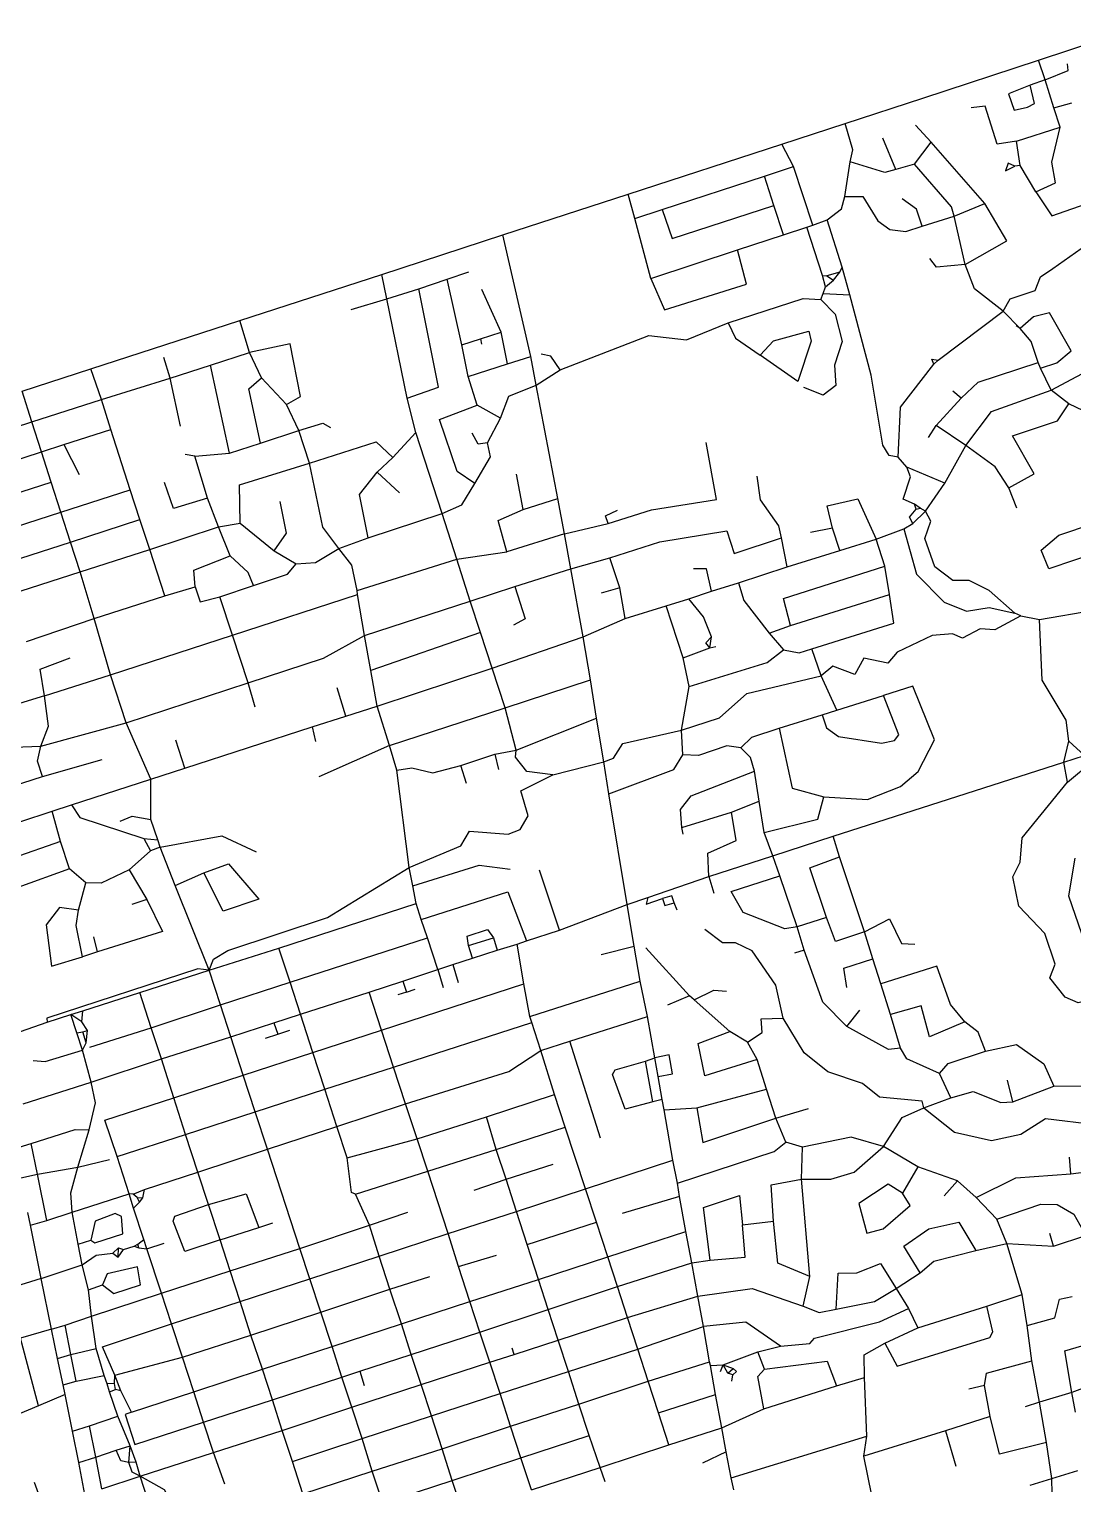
# Model space of a CAD drawing. Header units: metres. Extents: x 609554 to 651406, y 4826501 to 4857446.
# Drawn here: x 627568 to 630719, y 4847503 to 4851892 of the extents above; entities that cross this region are included whole.
import ezdxf

# ---------------------------------------------------------------- set-up
doc = ezdxf.new("R2010")
doc.units = ezdxf.units.M
doc.header["$MEASUREMENT"] = 0

msp = doc.modelspace()

# ---------------------------------------------------------------- linework, layer by layer
for points in [[(630615.1, 4851798.1), (630899.1, 4851892)], [(630265.6, 4851684), (630615.1, 4851798.1)], [(630635.1, 4851739.2), (630615.1, 4851798.1)], [(630635.1, 4851739.2), (630705.1, 4851766.9), (630702.6, 4851786.7)], [(630589.7, 4851722.4), (630524.5, 4851696.2), (630541.5, 4851647), (630581.8, 4851656.1), (630603.4, 4851667.1), (630589.7, 4851722.4)], [(630635.1, 4851739.2), (630589.7, 4851722.4)], [(630661.7, 4851654.4), (630635.1, 4851739.2)], [(630031.4, 4851607.6), (630265.6, 4851684)], [(630658.2, 4851169.8), (630863.4, 4851314.3), (630871.8, 4851341.4), (630812.2, 4851415.3), (630787.8, 4851529.8), (630947, 4851678.5)], [(630548.8, 4851553.6), (630490.8, 4851544.9), (630454.2, 4851659.4), (630411.6, 4851654.6)], [(630661.7, 4851654.4), (630715.7, 4851670)], [(630680.7, 4851596.6), (630661.7, 4851654.4)], [(629840.6, 4851545.3), (630031.4, 4851607.6)], [(630046.5, 4851491.4), (630054.5, 4851528.2), (630031.4, 4851607.6)], [(630291.6, 4851550.9), (630243.7, 4851602.2)], [(630548.8, 4851553.6), (630680.7, 4851596.6)], [(630606.8, 4851400.9), (630666.1, 4851427.9), (630655.2, 4851490.1), (630680.7, 4851596.6)], [(630184.4, 4851467.9), (630145.7, 4851563.4)], [(630240.4, 4851484.4), (630291.6, 4851550.9)], [(630453.1, 4851365.8), (630291.6, 4851550.9)], [(630559.9, 4851480.1), (630548.8, 4851553.6)], [(629376.9, 4851393.8), (629840.6, 4851545.3)], [(629875.2, 4851477.7), (629840.6, 4851545.3)], [(629787.7, 4851448.6), (629875.2, 4851477.7)], [(629933.8, 4851300.7), (629875.2, 4851477.7)], [(630030.8, 4851387.4), (630046.5, 4851491.4)], [(630184.4, 4851467.9), (630151, 4851459.7), (630046.5, 4851491.4)], [(630240.4, 4851484.4), (630184.4, 4851467.9)], [(630360.3, 4851327.8), (630352.6, 4851355.8), (630240.4, 4851484.4)], [(630543.4, 4851478.7), (630523.5, 4851487.9), (630516, 4851464.1), (630543.4, 4851478.7)], [(630559.9, 4851480.1), (630543.4, 4851478.7)], [(630606.8, 4851400.9), (630559.9, 4851480.1)], [(629479.2, 4851347.8), (629787.7, 4851448.6)], [(629816.4, 4851359.9), (629787.7, 4851448.6)], [(628998.5, 4851271.3), (629376.9, 4851393.8)], [(629396.9, 4851321), (629376.9, 4851393.8)], [(629977.6, 4851316.6), (630020.6, 4851349.9), (630030.8, 4851387.4)], [(630030.8, 4851387.4), (630085.2, 4851387.4), (630130.3, 4851313.9), (630166, 4851287.1), (630214.7, 4851281), (630263.6, 4851297.9)], [(630263.6, 4851297.9), (630246.5, 4851348.8), (630203.2, 4851380)], [(630606.8, 4851400.9), (630655, 4851328.7), (630778.9, 4851371.4), (630763.6, 4851408.8)], [(629396.9, 4851321), (629479.2, 4851347.8)], [(629479.2, 4851347.8), (629509.4, 4851260), (629816.4, 4851359.9)], [(629845.1, 4851271.5), (629816.4, 4851359.9)], [(630263.6, 4851297.9), (630360.3, 4851327.8)], [(630360.3, 4851327.8), (630453.1, 4851365.8)], [(630394, 4851181.3), (630360.3, 4851327.8)], [(630394, 4851181.3), (630519.1, 4851252.8), (630453.1, 4851365.8)], [(629445.3, 4851139.5), (629396.9, 4851321)], [(629845.1, 4851271.5), (629916.1, 4851294.4)], [(629916.1, 4851294.4), (629933.8, 4851300.7)], [(629963.3, 4851148.8), (629916.1, 4851294.4)], [(629933.8, 4851300.7), (629977.6, 4851316.6)], [(630022.4, 4851173.6), (629977.6, 4851316.6)], [(628632.8, 4851151.7), (628998.5, 4851271.3)], [(629083.1, 4850904.1), (628998.5, 4851271.3)], [(629707.1, 4851226.2), (629845.1, 4851271.5)], [(629445.3, 4851139.5), (629485.9, 4851045.3), (629734, 4851122.2), (629707.1, 4851226.2)], [(629445.3, 4851139.5), (629707.1, 4851226.2)], [(630394, 4851181.3), (630307.6, 4851174.2), (630287.5, 4851200)], [(628204.3, 4851012.7), (628632.8, 4851151.7)], [(628647.9, 4851078.3), (628632.8, 4851151.7)], [(628830, 4851137.1), (628895.6, 4851159.4)], [(630015.7, 4851159), (629976.7, 4851148)], [(629996.2, 4851134.1), (630015.7, 4851159)], [(630015.7, 4851159), (630022.4, 4851173.6)], [(630045.9, 4851090.3), (630022.4, 4851173.6)], [(630509, 4851041), (630422.2, 4851108.2), (630394, 4851181.3)], [(630509, 4851041), (630529.2, 4851078.6), (630605.5, 4851103), (630621.6, 4851144.5), (630658.2, 4851169.8)], [(628647.9, 4851078.3), (628744.8, 4851108.3)], [(628709.5, 4850778.1), (628803.7, 4850811.2), (628744.8, 4851108.3)], [(628744.8, 4851108.3), (628830, 4851137.1)], [(628875.1, 4850938.9), (628830, 4851137.1)], [(629963.3, 4851148.8), (629976.7, 4851148)], [(629972.7, 4851114.3), (629963.3, 4851148.8)], [(629965.6, 4851093.8), (629972.7, 4851114.3)], [(629972.7, 4851114.3), (629996.2, 4851134.1)], [(629976.7, 4851148), (629996.2, 4851134.1)], [(628540.2, 4851046), (628647.9, 4851078.3)], [(628709.5, 4850778.1), (628647.9, 4851078.3)], [(628993, 4850977.1), (628934.8, 4851106.2)], [(629678.7, 4851005.5), (629904.5, 4851079.6), (629958.4, 4851076.5)], [(629958.4, 4851076.5), (630001.8, 4851032.1), (630022.4, 4850949.3), (629999.8, 4850878.4), (630003, 4850817.1), (629965.5, 4850787.9), (629907.1, 4850810.3)], [(629958.4, 4851076.5), (629965.6, 4851093.8)], [(629965.6, 4851093.8), (630045.9, 4851090.3)], [(630191.6, 4850600.2), (630164.4, 4850605.3), (630145.4, 4850636.5), (630109.8, 4850847.5), (630045.9, 4851090.3)], [(630312.2, 4850892.7), (630509, 4851041)], [(630559.9, 4850989.1), (630509, 4851041)], [(630621.3, 4850868.5), (630670.2, 4850884.9), (630713.3, 4850921.4), (630648.8, 4851036.2), (630600.5, 4851024.3), (630559.9, 4850989.1)], [(627755.2, 4850866.5), (628204.3, 4851012.7)], [(628234, 4850915.9), (628204.3, 4851012.7)], [(628931.3, 4850957), (628993, 4850977.1)], [(629012.1, 4850882), (628993, 4850977.1)], [(629171.5, 4850864.1), (629438.9, 4850967.7), (629552.6, 4850954.1), (629678.7, 4851005.5)], [(629678.7, 4851005.5), (629700.7, 4850959.2), (629774.6, 4850908.4)], [(629774.6, 4850908.4), (629815.1, 4850951.9), (629921.5, 4850980.8), (629928.6, 4850950), (629888.4, 4850828.6), (629774.6, 4850908.4)], [(630559.9, 4850989.1), (630547.7, 4850997.2)], [(630614, 4850886.3), (630593.3, 4850949.3), (630559.9, 4850989.1)], [(628345.3, 4850759.1), (628387.4, 4850783.9), (628356.6, 4850942.9), (628234, 4850915.9)], [(628875.1, 4850938.9), (628931.3, 4850957)], [(628893.3, 4850843.5), (628875.1, 4850938.9)], [(628931.3, 4850957), (628934.4, 4850941)], [(627994.4, 4850838.7), (627974.7, 4850900.9)], [(628116.4, 4850878.4), (628234, 4850915.9)], [(628270.3, 4850839.8), (628234, 4850915.9)], [(629012.1, 4850882), (629083.1, 4850904.1)], [(629099.1, 4850817.2), (629083.1, 4850904.1)], [(629171.5, 4850864.1), (629143.7, 4850905.5), (629114, 4850911.5)], [(630299, 4850880.7), (630293.4, 4850896.6), (630312.2, 4850892.7)], [(630299, 4850880.7), (630312.2, 4850892.7)], [(627547.7, 4850799.4), (627755.2, 4850866.5)], [(627786.6, 4850774.7), (627755.2, 4850866.5)], [(627994.4, 4850838.7), (628116.4, 4850878.4)], [(628173.7, 4850612.2), (628116.4, 4850878.4)], [(628893.3, 4850843.5), (629012.1, 4850882)], [(628921, 4850757.1), (628893.3, 4850843.5)], [(629099.1, 4850817.2), (629171.5, 4850864.1)], [(630191.6, 4850600.2), (630198.7, 4850751.8), (630299, 4850880.7)], [(630382.2, 4850778.3), (630433.3, 4850826.8), (630614, 4850886.3)], [(630621.3, 4850868.5), (630614, 4850886.3)], [(630652.9, 4850803.1), (630621.3, 4850868.5)], [(630652.9, 4850803.1), (630808.7, 4850884.7)], [(627786.6, 4850774.7), (627994.4, 4850838.7)], [(628025.5, 4850694.1), (627994.4, 4850838.7)], [(628267.3, 4850642.3), (628231.3, 4850807), (628270.3, 4850839.8)], [(628345.3, 4850759.1), (628270.3, 4850839.8)], [(628991, 4850718.4), (629016.2, 4850784.8), (629099.1, 4850817.2)], [(629164.5, 4850476.1), (629099.1, 4850817.2)], [(630382.2, 4850778.3), (630356.5, 4850799.6)], [(630396.1, 4850635.5), (630473.3, 4850738.4), (630652.9, 4850803.1)], [(630706.4, 4850761.5), (630652.9, 4850803.1)], [(627576.6, 4850707.2), (627547.7, 4850799.4)], [(627576.6, 4850707.2), (627786.6, 4850774.7)], [(627815.4, 4850683.9), (627786.6, 4850774.7)], [(628382.5, 4850681.1), (628345.3, 4850759.1)], [(628735.4, 4850674.6), (628709.5, 4850778.1)], [(628913.9, 4850521.1), (628860.1, 4850557.2), (628807.4, 4850714.5), (628921, 4850757.1)], [(628991, 4850718.4), (628921, 4850757.1)], [(630306.1, 4850696), (630382.2, 4850778.3)], [(630526.1, 4850508.2), (630601.8, 4850549.9), (630536.3, 4850665.1), (630672.9, 4850710.4), (630706.4, 4850761.5)], [(630751.2, 4850739.9), (630706.4, 4850761.5)], [(628951.7, 4850643.5), (628991, 4850718.4)], [(627366.6, 4850638.9), (627576.6, 4850707.2)], [(627606.4, 4850616.2), (627576.6, 4850707.2)], [(627673.7, 4850638.5), (627815.4, 4850683.9)], [(627873.1, 4850502.1), (627815.4, 4850683.9)], [(628267.3, 4850642.3), (628382.5, 4850681.1)], [(628382.5, 4850681.1), (628454.9, 4850703.3), (628478, 4850689.6)], [(628414.5, 4850581.9), (628382.5, 4850681.1)], [(628666, 4850599.1), (628735.4, 4850674.6)], [(628814.9, 4850430.2), (628735.4, 4850674.6)], [(628951.7, 4850643.5), (628924, 4850640), (628905.7, 4850673)], [(630283.4, 4850660.3), (630306.1, 4850696)], [(630396.1, 4850635.5), (630306.1, 4850696)], [(627606.4, 4850616.2), (627673.7, 4850638.5)], [(627673.7, 4850638.5), (627719.6, 4850548.2)], [(628173.7, 4850612.2), (628267.3, 4850642.3)], [(628414.5, 4850581.9), (628616, 4850646.9), (628666, 4850599.1)], [(628913.9, 4850521.1), (628960.9, 4850601.2), (628951.7, 4850643.5)], [(629316.6, 4850400), (629447.5, 4850441.8), (629643.3, 4850472.3), (629612.4, 4850644.9)], [(630332.5, 4850522.4), (630396.1, 4850635.5)], [(630526.1, 4850508.2), (630484.1, 4850571.2), (630396.1, 4850635.5)], [(627395.6, 4850548.6), (627606.4, 4850616.2)], [(627634.9, 4850525.3), (627606.4, 4850616.2)], [(628068.7, 4850603.1), (628040, 4850608.4)], [(628068.7, 4850603.1), (628173.7, 4850612.2)], [(628107.3, 4850476.9), (628068.7, 4850603.1)], [(628205.6, 4850401.1), (628203.3, 4850516.8), (628414.5, 4850581.9)], [(628503.1, 4850324.6), (628455.3, 4850388.9), (628414.5, 4850581.9)], [(628619.5, 4850555.6), (628666, 4850599.1)], [(630218.1, 4850570.5), (630191.6, 4850600.2)], [(628591.4, 4850356.8), (628565.6, 4850487.4), (628619.5, 4850555.6)], [(628619.5, 4850555.6), (628686.8, 4850493.1)], [(629059.5, 4850442.6), (629039.8, 4850548.9)], [(629839.8, 4850356.6), (629831.7, 4850393.3), (629775.8, 4850471.4), (629765.9, 4850542.7)], [(630241.2, 4850459), (630207.1, 4850473.6), (630228.8, 4850541.5), (630218.1, 4850570.5)], [(630332.5, 4850522.4), (630218.1, 4850570.5)], [(627425.3, 4850457.7), (627634.9, 4850525.3)], [(627664, 4850434.3), (627634.9, 4850525.3)], [(627664, 4850434.3), (627873.1, 4850502.1)], [(627903.1, 4850412.1), (627873.1, 4850502.1)], [(628107.3, 4850476.9), (628004.5, 4850445.2), (627976.8, 4850523.7)], [(628814.9, 4850430.2), (628874.3, 4850457), (628913.9, 4850521.1)], [(630274.5, 4850437.3), (630332.5, 4850522.4)], [(630549.4, 4850446.2), (630526.1, 4850508.2)], [(628139.7, 4850390), (628107.3, 4850476.9)], [(628308.5, 4850317.7), (628345.5, 4850371.3), (628326, 4850466.4)], [(629059.5, 4850442.6), (629164.5, 4850476.1)], [(629184.8, 4850368.8), (629164.5, 4850476.1)], [(629993, 4850385.9), (629977, 4850453.6), (630069.6, 4850474.8), (630125.5, 4850352.9)], [(630258.1, 4850446.8), (630241.2, 4850459)], [(630245.9, 4850443.5), (630241.2, 4850459)], [(627454.8, 4850367.4), (627664, 4850434.3)], [(627693.8, 4850344.2), (627664, 4850434.3)], [(627693.8, 4850344.2), (627903.1, 4850412.1)], [(627932.5, 4850321.7), (627903.1, 4850412.1)], [(628591.4, 4850356.8), (628814.9, 4850430.2)], [(628859.1, 4850292.6), (628814.9, 4850430.2)], [(629010.4, 4850314.5), (628984.7, 4850409.8), (629059.5, 4850442.6)], [(629316.6, 4850400), (629308.7, 4850423.7), (629344.5, 4850440.5)], [(630235.6, 4850400.5), (630225.9, 4850419.5), (630245.9, 4850443.5)], [(630235.6, 4850400.5), (630274.5, 4850437.3)], [(630245.9, 4850443.5), (630258.1, 4850446.8)], [(630274.5, 4850437.3), (630258.1, 4850446.8)], [(630544.1, 4850129.6), (630466.6, 4850198.3), (630406.2, 4850228.1), (630356.7, 4850228.5), (630302.6, 4850270), (630271.7, 4850354.9), (630290.7, 4850407.6), (630274.5, 4850437.3)], [(627932.5, 4850321.7), (628139.7, 4850390)], [(628139.7, 4850390), (628205.6, 4850401.1)], [(628175.2, 4850302.9), (628139.7, 4850390)], [(628205.6, 4850401.1), (628308.5, 4850317.7)], [(629184.8, 4850368.8), (629010.4, 4850314.5)], [(629184.8, 4850368.8), (629316.6, 4850400)], [(629204, 4850263.4), (629184.8, 4850368.8)], [(629321, 4850296.9), (629472.6, 4850345.1), (629674.7, 4850378), (629696.3, 4850309.8), (629839.8, 4850356.6)], [(629993, 4850385.9), (629927.3, 4850373.1)], [(630015.1, 4850318.6), (629993, 4850385.9)], [(630125.5, 4850352.9), (630209.1, 4850384.4)], [(630209.1, 4850384.4), (630235.6, 4850400.5)], [(630209.1, 4850384.4), (630246.6, 4850247.6), (630330.8, 4850163.2), (630398.2, 4850135.6), (630466.4, 4850146.8), (630544.1, 4850129.6)], [(630801.7, 4850315.9), (630646.2, 4850263.4), (630623.3, 4850319.5), (630676.5, 4850365.3), (630781.5, 4850400.7)], [(627484.3, 4850276.5), (627693.8, 4850344.2)], [(627722.9, 4850254.8), (627693.8, 4850344.2)], [(627722.9, 4850254.8), (627932.5, 4850321.7)], [(627978.4, 4850181.8), (627932.5, 4850321.7)], [(628308.5, 4850317.7), (628374.2, 4850278.5)], [(628374.2, 4850278.5), (628432.8, 4850282.6), (628503.1, 4850324.6)], [(628503.1, 4850324.6), (628591.4, 4850356.8)], [(628558.8, 4850197.8), (628542.9, 4850275.1), (628503.1, 4850324.6)], [(629856.4, 4850269.6), (629839.8, 4850356.6)], [(629856.4, 4850269.6), (630015.1, 4850318.6)], [(630015.1, 4850318.6), (630125.5, 4850352.9)], [(630151.4, 4850271.7), (630125.5, 4850352.9)], [(628069.5, 4850209.2), (628065.5, 4850259.8), (628175.2, 4850302.9)], [(628245.6, 4850213), (628230.2, 4850252.5), (628175.2, 4850302.9)], [(628245.6, 4850213), (628348.5, 4850247.6), (628374.2, 4850278.5)], [(628558.8, 4850197.8), (628859.1, 4850292.6)], [(628859.1, 4850292.6), (629010.4, 4850314.5)], [(628899.9, 4850165.9), (628859.1, 4850292.6)], [(629204, 4850263.4), (629321, 4850296.9)], [(629351.5, 4850205.9), (629321, 4850296.9)], [(627513.1, 4850187.3), (627722.9, 4850254.8)], [(627765.1, 4850113.6), (627722.9, 4850254.8)], [(629034.6, 4850209.9), (629204, 4850263.4)], [(629241.2, 4850058.2), (629204, 4850263.4)], [(629628.1, 4850195.9), (629613, 4850263.1), (629573.5, 4850263.8)], [(629709.6, 4850221.6), (629856.4, 4850269.6)], [(629866.8, 4850092.4), (629845.1, 4850173.8), (630151.4, 4850271.7)], [(630165.2, 4850186), (630151.4, 4850271.7)], [(627978.4, 4850181.8), (628069.5, 4850209.2)], [(628069.5, 4850209.2), (628084.5, 4850164.3), (628144.5, 4850178.9)], [(628144.5, 4850178.9), (628245.6, 4850213)], [(628182.6, 4850063.6), (628559.7, 4850186)], [(628559.7, 4850186), (628558.8, 4850197.8)], [(628581.2, 4850062.9), (628559.7, 4850186)], [(628899.9, 4850165.9), (629034.6, 4850209.9)], [(629034.6, 4850209.9), (629065.5, 4850112.3), (629030.9, 4850093.1)], [(629351.5, 4850205.9), (629294.9, 4850189.8)], [(629367.6, 4850114.1), (629351.5, 4850205.9)], [(629559.3, 4850173.3), (629628.1, 4850195.9)], [(629628.1, 4850195.9), (629709.6, 4850221.6)], [(629709.6, 4850221.6), (629726.2, 4850168), (629801.9, 4850069.7)], [(629866.8, 4850092.4), (630165.2, 4850186)], [(629930.8, 4850021.8), (630178.2, 4850100), (630165.2, 4850186)], [(630618.2, 4850110.3), (630782.3, 4850139.3), (630805.2, 4850185.5), (630831.4, 4850197.9)], [(627765.1, 4850113.6), (627978.4, 4850181.8)], [(628182.6, 4850063.6), (628144.5, 4850178.9)], [(628581.2, 4850062.9), (628899.9, 4850165.9)], [(628930.8, 4850071.3), (628899.9, 4850165.9)], [(629367.6, 4850114.1), (629491.6, 4850152)], [(629491.6, 4850152), (629559.3, 4850173.3)], [(629542.7, 4849995.2), (629491.6, 4850152)], [(629628.3, 4850058.6), (629603.7, 4850119.2), (629559.3, 4850173.3)], [(627560.3, 4850043.9), (627765.1, 4850113.6)], [(627814.5, 4849943.7), (627765.1, 4850113.6)], [(629241.2, 4850058.2), (629367.6, 4850114.1)], [(630561.4, 4850121.4), (630483.5, 4850079.4), (630439.4, 4850082.5), (630386, 4850054.6), (630355.7, 4850067.6), (630294.4, 4850062.4), (630188.7, 4850012.5), (630160, 4849978.6), (630088.4, 4849993.6), (630060.5, 4849944.9), (629994, 4849970.2), (629959.5, 4849940.7)], [(630561.4, 4850121.4), (630544.1, 4850129.6)], [(630561.4, 4850121.4), (630618.2, 4850110.3)], [(630706.8, 4849744), (630698.4, 4849807.1), (630626, 4849927.3), (630618.2, 4850110.3)], [(627814.5, 4849943.7), (628182.6, 4850063.6)], [(628229.6, 4849919.2), (628182.6, 4850063.6)], [(628229.6, 4849919.2), (628457.3, 4849994.1), (628581.2, 4850062.9)], [(628600.1, 4849956.5), (628581.2, 4850062.9)], [(628930.8, 4850071.3), (628600.1, 4849956.5)], [(628966.5, 4849963.7), (628930.8, 4850071.3)], [(628966.5, 4849963.7), (629241.2, 4850058.2)], [(629263.2, 4849928.6), (629241.2, 4850058.2)], [(629623.3, 4850024.7), (629611, 4850040), (629628.3, 4850058.6)], [(629623.3, 4850024.7), (629628.3, 4850058.6)], [(629801.9, 4850069.7), (629866.8, 4850092.4)], [(629801.9, 4850069.7), (629845.2, 4850019.4)], [(629542.7, 4849995.2), (629623.3, 4850024.7)], [(629560.9, 4849908.1), (629796.5, 4849981), (629845.2, 4850019.4)], [(629623.3, 4850024.7), (629641.4, 4850029.7)], [(629845.2, 4850019.4), (629892.7, 4850010.3), (629930.8, 4850021.8)], [(629959.5, 4849940.7), (629930.8, 4850021.8)], [(627614.7, 4849879.9), (627602.1, 4849961.1), (627692.7, 4849995.4)], [(629560.9, 4849908.1), (629542.7, 4849995.2)], [(627614.7, 4849879.9), (627814.5, 4849943.7)], [(627861.7, 4849799.1), (627814.5, 4849943.7)], [(628619.1, 4849849.7), (628600.1, 4849956.5)], [(628619.1, 4849849.7), (628966.5, 4849963.7)], [(629005.6, 4849843.8), (628966.5, 4849963.7)], [(629005.6, 4849843.8), (629263.2, 4849928.6)], [(629281.4, 4849812.5), (629263.2, 4849928.6)], [(629537.2, 4849777.2), (629652.5, 4849814.1), (629735, 4849887.6), (629959.5, 4849940.7)], [(630006.5, 4849837.5), (629959.5, 4849940.7)], [(627614.7, 4849879.9), (627401, 4849815.5), (627381.6, 4849868)], [(627604.2, 4849728.3), (627627, 4849789), (627614.7, 4849879.9)], [(627861.7, 4849799.1), (628229.6, 4849919.2)], [(628251.2, 4849846.6), (628229.6, 4849919.2)], [(628524.8, 4849819.3), (628498.3, 4849904.6)], [(629537.2, 4849777.2), (629560.9, 4849908.1)], [(629961.8, 4849822.6), (629974.9, 4849783.6), (630011.9, 4849758), (630141.5, 4849737.6), (630180.3, 4849745.5), (630193.3, 4849762.3), (630147.7, 4849881.3)], [(629967.7, 4849575.4), (630099.5, 4849567.2), (630198.5, 4849606.9), (630252.1, 4849652.4), (630301.5, 4849747.3), (630235.9, 4849909.3), (630147.7, 4849881.3)], [(630006.5, 4849837.5), (630147.7, 4849881.3)], [(628524.8, 4849819.3), (628619.1, 4849849.7)], [(628656.1, 4849730.8), (628619.1, 4849849.7)], [(628656.1, 4849730.8), (629005.6, 4849843.8)], [(629039.1, 4849716.2), (629005.6, 4849843.8)], [(629961.8, 4849822.6), (630006.5, 4849837.5)], [(627604.2, 4849728.3), (627861.7, 4849799.1)], [(627935.8, 4849629.2), (627861.7, 4849799.1)], [(628423.3, 4849786.6), (628524.8, 4849819.3)], [(629039.1, 4849716.2), (629281.4, 4849812.5)], [(629302.8, 4849680.8), (629281.4, 4849812.5)], [(629832.8, 4849782.8), (629961.8, 4849822.6)], [(628038.5, 4849662.5), (628011.4, 4849746.2)], [(628038.5, 4849662.5), (628423.3, 4849786.6)], [(628423.3, 4849786.6), (628433.3, 4849742.2)], [(629302.8, 4849680.8), (629332.6, 4849692.1), (629360.2, 4849736.2), (629537.2, 4849777.2)], [(629542.1, 4849702.3), (629537.2, 4849777.2)], [(629716.9, 4849723.4), (629749.9, 4849755.2), (629832.8, 4849782.8)], [(629832.8, 4849782.8), (629872.1, 4849601.5), (629967.7, 4849575.4)], [(627299, 4849652), (627522.5, 4849725.4), (627604.2, 4849728.3)], [(627609.2, 4849637.1), (627594.3, 4849682.9), (627604.2, 4849728.3)], [(628656.1, 4849730.8), (628443, 4849635.9)], [(628678.6, 4849655.8), (628656.1, 4849730.8)], [(628871.4, 4849670.4), (628974.6, 4849704.5)], [(628974.6, 4849704.5), (629039.1, 4849716.2)], [(628974.6, 4849704.5), (628985.1, 4849658.3)], [(629149.6, 4849641.9), (629070.5, 4849651.8), (629036.2, 4849695.2), (629039.1, 4849716.2)], [(629318.8, 4849584.8), (629514.3, 4849658), (629542.1, 4849702.3)], [(629716.9, 4849723.4), (629674.3, 4849730), (629589.1, 4849700.3), (629542.1, 4849702.3)], [(629758.4, 4849652.7), (629745.8, 4849693.9), (629716.9, 4849723.4)], [(630691.5, 4849680.1), (630706.8, 4849744)], [(630754.4, 4849700.8), (630706.8, 4849744)], [(627609.2, 4849637.1), (627789.1, 4849688.4)], [(627935.8, 4849629.2), (628038.5, 4849662.5)], [(628678.6, 4849655.8), (628724.1, 4849663.1), (628787.3, 4849647.9), (628871.4, 4849670.4)], [(628888.7, 4849615.4), (628871.4, 4849670.4)], [(629149.6, 4849641.9), (629302.8, 4849680.8)], [(629318.8, 4849584.8), (629302.8, 4849680.8)], [(629995.5, 4849457.2), (630691.5, 4849680.1)], [(630691.5, 4849680.1), (630754.4, 4849700.8)], [(630702.5, 4849619.5), (630691.5, 4849680.1)], [(630702.5, 4849619.5), (630780.2, 4849684.6)], [(627487, 4849597.8), (627609.2, 4849637.1)], [(627696.9, 4849551.4), (627935.8, 4849629.2)], [(627936.3, 4849507.7), (627935.8, 4849629.2)], [(628715.9, 4849362.3), (628678.6, 4849655.8)], [(628715.9, 4849362.3), (628871.8, 4849428.1), (628897.5, 4849472.2), (629014.8, 4849463), (629050.4, 4849476.6), (629074.7, 4849518.3), (629052.6, 4849593.4), (629149.6, 4849641.9)], [(629538.5, 4849482.7), (629534.5, 4849537.8), (629566.8, 4849578.5), (629758.4, 4849652.7)], [(629772.4, 4849562.7), (629758.4, 4849652.7)], [(631168.1, 4848880.8), (631023.8, 4849000.4), (630936.2, 4848974.8), (630869, 4849006.9), (630806.7, 4848971.5), (630734.6, 4848954.3), (630696.1, 4848971.7), (630648.9, 4849029.9), (630665.5, 4849070.9), (630634, 4849163.1), (630556.2, 4849245.4), (630537.2, 4849333.8), (630559.8, 4849379), (630566.1, 4849451.5), (630702.5, 4849619.5)], [(629373.5, 4849250.6), (629318.8, 4849584.8)], [(629787.1, 4849467.7), (629948.8, 4849508.7), (629967.7, 4849575.4)], [(627441.8, 4849468.2), (627638.4, 4849532.3)], [(627638.4, 4849532.3), (627696.9, 4849551.4)], [(627663.7, 4849441.3), (627638.4, 4849532.3)], [(627696.9, 4849551.4), (627721.3, 4849513.2), (627914.3, 4849449.7)], [(629538.5, 4849482.7), (629688.2, 4849529.3)], [(629619.9, 4849335.7), (629617, 4849405.5), (629703.1, 4849443.5), (629688.2, 4849529.3)], [(629688.2, 4849529.3), (629772.4, 4849562.7)], [(629787.1, 4849467.7), (629772.4, 4849562.7)], [(627843.3, 4849501.8), (627879.4, 4849517.3), (627936.3, 4849507.7)], [(627956.7, 4849445.8), (627936.3, 4849507.7)], [(629542.4, 4849463.4), (629538.5, 4849482.7)], [(627663.7, 4849441.3), (627519.2, 4849390.3), (627534.3, 4849302.1)], [(627690.4, 4849358.2), (627663.7, 4849441.3)], [(627914.3, 4849449.7), (627956.7, 4849445.8)], [(627914.3, 4849449.7), (627934.5, 4849412.6)], [(627963.9, 4849424), (627956.7, 4849445.8)], [(627963.9, 4849424), (628150, 4849458.1), (628254, 4849409.5)], [(629813.4, 4849398), (629787.1, 4849467.7)], [(629813.4, 4849398), (629995.5, 4849457.2)], [(630014.8, 4849395), (629995.5, 4849457.2)], [(627934.5, 4849412.6), (627870.5, 4849355.4)], [(627963.9, 4849424), (627934.5, 4849412.6)], [(628009.5, 4849308.2), (627963.9, 4849424)], [(629619.9, 4849335.7), (629813.4, 4849398)], [(629834.3, 4849337.6), (629813.4, 4849398)], [(629974.8, 4849211.9), (629924.8, 4849361.7), (630014.8, 4849395)], [(630089.7, 4849168.4), (630014.8, 4849395)], [(627690.4, 4849358.2), (627534.3, 4849302.1)], [(627740.1, 4849315.7), (627690.4, 4849358.2)], [(627870.5, 4849355.4), (627785.7, 4849315.2), (627740.1, 4849315.7)], [(627870.5, 4849355.4), (627924.1, 4849266)], [(628095.8, 4849346.2), (628169.9, 4849373.1), (628261.8, 4849266.5), (628154.3, 4849230.9), (628095.8, 4849346.2)], [(628111.6, 4849052.3), (628124.9, 4849085.8), (628168.2, 4849112.5), (628469.3, 4849211.4), (628715.9, 4849362.3)], [(628726.6, 4849307.5), (628715.9, 4849362.3)], [(628726.6, 4849307.5), (628926.5, 4849369), (629020.1, 4849357.8)], [(629169.5, 4849173.5), (629109.3, 4849354.6)], [(630725, 4849390.3), (630705.3, 4849277.2), (630745.4, 4849163.2), (630792.3, 4849133.3), (630960.6, 4849099.9)], [(627718, 4849233.7), (627740.1, 4849315.7)], [(628009.5, 4849308.2), (628095.8, 4849346.2)], [(628111.6, 4849052.3), (628009.5, 4849308.2)], [(628736.9, 4849253.8), (628726.6, 4849307.5)], [(629435.8, 4849271.6), (629619.9, 4849335.7)], [(629619.9, 4849335.7), (629635, 4849284.8)], [(629886.3, 4849183.2), (629849.9, 4849176.9), (629723.6, 4849227.1), (629687.4, 4849290), (629834.3, 4849337.6)], [(629886.3, 4849183.2), (629834.3, 4849337.6)], [(627924.1, 4849266), (627971, 4849169), (627774.7, 4849107.7)], [(627924.1, 4849266), (627878.1, 4849250.8)], [(628752.1, 4849205.9), (629013.8, 4849288.6), (629069.4, 4849141.4)], [(629373.5, 4849250.6), (629435.8, 4849271.6)], [(629435.8, 4849271.6), (629431, 4849252.3), (629480.6, 4849268.6)], [(629515, 4849255.9), (629508, 4849276.9), (629480.6, 4849268.6)], [(629480.6, 4849268.6), (629487.5, 4849247.6), (629515, 4849255.9)], [(627718, 4849233.7), (627660, 4849242.2), (627619.9, 4849189.1), (627636.4, 4849065.1), (627729.8, 4849093.4)], [(627729.8, 4849093.4), (627710.4, 4849187.4), (627718, 4849233.7)], [(628322.3, 4849119.3), (628736.9, 4849253.8)], [(628752.1, 4849205.9), (628736.9, 4849253.8)], [(629169.5, 4849173.5), (629373.5, 4849250.6)], [(629394.3, 4849124.7), (629373.5, 4849250.6)], [(629524.1, 4849233.7), (629515, 4849255.9)], [(628770.9, 4849149.8), (628752.1, 4849205.9)], [(629844.4, 4848907.7), (629822.2, 4849007.5), (629750.7, 4849111), (629700.6, 4849135.4), (629661.6, 4849134.7), (629608.3, 4849175.8)], [(629974.8, 4849211.9), (629886.3, 4849183.2)], [(629907.9, 4849113.1), (629886.3, 4849183.2)], [(630089.7, 4849168.4), (630002.5, 4849139.5), (629974.8, 4849211.9)], [(630089.7, 4849168.4), (630165.4, 4849207.6), (630202, 4849132.8), (630241.7, 4849131.4)], [(627774.7, 4849107.7), (627763.7, 4849153.7)], [(628356.5, 4849016), (628770.9, 4849149.8)], [(628801.8, 4849054.5), (628770.9, 4849149.8)], [(628894.7, 4849126.8), (628890.7, 4849154.9), (628951.7, 4849175.2), (628969.8, 4849150.3)], [(628894.7, 4849126.8), (628969.8, 4849150.3)], [(628969.8, 4849150.3), (628981.4, 4849112.6)], [(628981.4, 4849112.6), (629041.2, 4849131.5)], [(629041.2, 4849131.5), (629069.4, 4849141.4)], [(629062, 4849011.8), (629041.2, 4849131.5)], [(629069.4, 4849141.4), (629169.5, 4849173.5)], [(630114.9, 4849087), (630089.7, 4849168.4)], [(627774.7, 4849107.7), (627729.8, 4849093.4)], [(628111.6, 4849052.3), (628322.3, 4849119.3)], [(628356.5, 4849016), (628322.3, 4849119.3)], [(628847.4, 4849069.3), (628907.2, 4849088.6)], [(628907.2, 4849088.6), (628894.7, 4849126.8)], [(628907.2, 4849088.6), (628981.4, 4849112.6)], [(629295.1, 4849100.4), (629394.3, 4849124.7)], [(629413.2, 4849019.1), (629394.3, 4849124.7)], [(629561.4, 4848975.4), (629429.7, 4849120)], [(629907.9, 4849113.1), (629878.5, 4849103.7)], [(630036.7, 4848882.5), (629964.7, 4848956.4), (629907.9, 4849113.1)], [(628111.6, 4849052.3), (628077.6, 4849056.6), (627621.6, 4848908.3), (627622.7, 4848895.6)], [(627902.8, 4848985), (628111.6, 4849052.3)], [(628146.2, 4848948.3), (628111.6, 4849052.3)], [(628697, 4849019.8), (628801.8, 4849054.5)], [(628801.8, 4849054.5), (628847.4, 4849069.3)], [(628801.8, 4849054.5), (628818.3, 4849000)], [(628847.4, 4849069.3), (628863.1, 4849015.2)], [(630037, 4849000.8), (630027.3, 4849059.1), (630114.9, 4849087)], [(630139, 4849011.9), (630114.9, 4849087)], [(630392.8, 4848896.6), (630349.1, 4848949.6), (630307.9, 4849065.2), (630139, 4849011.9)], [(628146.2, 4848948.3), (628356.5, 4849016)], [(628387.6, 4848920.2), (628356.5, 4849016)], [(628595, 4848986), (628697, 4849019.8)], [(628631.7, 4848872), (629062, 4849011.8)], [(628697, 4849019.8), (628707.3, 4848986.8)], [(629080.3, 4848913.1), (629062, 4849011.8)], [(629080.3, 4848913.1), (629413.2, 4849019.1)], [(629434.6, 4848913.3), (629413.2, 4849019.1)], [(630168.4, 4848919.2), (630139, 4849011.9)], [(627730.7, 4848930), (627902.8, 4848985)], [(627936.7, 4848879.1), (627902.8, 4848985)], [(628387.6, 4848920.2), (628595, 4848986)], [(628631.7, 4848872), (628595, 4848986)], [(628707.3, 4848986.8), (628681, 4848978)], [(628707.3, 4848986.8), (628733.7, 4848995.2)], [(629561.4, 4848975.4), (629495.1, 4848947)], [(629575.4, 4848963), (629561.4, 4848975.4)], [(629575.4, 4848963), (629635.2, 4848992.6), (629673.5, 4848989.6)], [(629683.2, 4848867.9), (629575.4, 4848963)], [(627622.7, 4848895.6), (627694.7, 4848919.1)], [(627694.7, 4848919.1), (627730.7, 4848930)], [(627727.7, 4848896.8), (627694.7, 4848919.1)], [(627712.6, 4848863.7), (627694.7, 4848919.1)], [(627727.7, 4848896.8), (627730.7, 4848930)], [(627936.7, 4848879.1), (628146.2, 4848948.3)], [(628177.1, 4848851.9), (628146.2, 4848948.3)], [(628307.5, 4848894.2), (628387.6, 4848920.2)], [(628424.9, 4848804.4), (628387.6, 4848920.2)], [(629085.4, 4848894.8), (629080.3, 4848913.1)], [(629200.3, 4848838), (629434.6, 4848913.3)], [(629457.4, 4848787.7), (629434.6, 4848913.3)], [(630036.7, 4848882.5), (630075.5, 4848931.8)], [(630392.8, 4848896.6), (630286.6, 4848851.7), (630261, 4848944.8), (630168.4, 4848919.2)], [(630198.8, 4848817.4), (630168.4, 4848919.2)], [(627461.2, 4848839.5), (627622.7, 4848895.6)], [(627744.4, 4848870.9), (627727.7, 4848896.8)], [(627730.7, 4848866.4), (627744.4, 4848870.9)], [(627741, 4848833.9), (627744.4, 4848870.9)], [(627751.7, 4848820.3), (627936.7, 4848879.1)], [(627968.1, 4848784.7), (627936.7, 4848879.1)], [(628177.1, 4848851.9), (628307.5, 4848894.2)], [(628307.5, 4848894.2), (628319.2, 4848859.5)], [(628319.2, 4848859.5), (628355.8, 4848871.3)], [(628424.9, 4848804.4), (628631.7, 4848872)], [(628668.4, 4848760.2), (628631.7, 4848872)], [(628668.4, 4848760.2), (629085.4, 4848894.8)], [(629113.3, 4848810), (629085.4, 4848894.8)], [(629737.2, 4848835.9), (629781.3, 4848864.5), (629778.2, 4848905.7), (629844.4, 4848907.7)], [(630268.9, 4848637.2), (630263.6, 4848657.4), (630135.6, 4848669.9), (630083.5, 4848710.7), (629979.5, 4848745.7), (629907.4, 4848803.6), (629844.4, 4848907.7)], [(630198.8, 4848817.4), (630162.6, 4848813.1), (630036.7, 4848882.5)], [(630455.4, 4848807.8), (630433.1, 4848865.5), (630392.8, 4848896.6)], [(627712.6, 4848863.7), (627730.7, 4848866.4)], [(627729.6, 4848811.2), (627712.6, 4848863.7)], [(627729.6, 4848811.2), (627741, 4848833.9)], [(627741, 4848833.9), (627730.7, 4848866.4)], [(627968.1, 4848784.7), (628177.1, 4848851.9)], [(628215.1, 4848736.2), (628177.1, 4848851.9)], [(628281.9, 4848847.8), (628319.2, 4848859.5)], [(629113.3, 4848810), (629200.3, 4848838)], [(629293.1, 4848545.7), (629200.3, 4848838)], [(629765.6, 4848782.7), (629607.9, 4848733.7), (629588.1, 4848831.6), (629683.2, 4848867.9)], [(629737.2, 4848835.9), (629683.2, 4848867.9)], [(629765.6, 4848782.7), (629737.2, 4848835.9)], [(630455.4, 4848807.8), (630548.6, 4848828.3), (630631.6, 4848769.8), (630661.2, 4848702.7)], [(627580.8, 4848780.2), (627616.6, 4848777.2), (627729.6, 4848811.2)], [(627756, 4848714.8), (627729.6, 4848811.2)], [(627756, 4848714.8), (627968.1, 4848784.7)], [(628005, 4848667.6), (627968.1, 4848784.7)], [(628215.1, 4848736.2), (628424.9, 4848804.4)], [(628460.6, 4848693.2), (628424.9, 4848804.4)], [(628704.2, 4848648.9), (629016.6, 4848747.3), (629113.3, 4848810)], [(629154.1, 4848677.6), (629113.3, 4848810)], [(629429, 4848778.4), (629457.4, 4848787.7)], [(629467.4, 4848731.9), (629510.5, 4848739.5), (629500.4, 4848797.6), (629457.4, 4848787.7)], [(629467.4, 4848731.9), (629457.4, 4848787.7)], [(629793.9, 4848693.8), (629765.6, 4848782.7)], [(630316.4, 4848740.5), (630217.9, 4848784.7), (630198.8, 4848817.4)], [(630316.4, 4848740.5), (630342.8, 4848771.5), (630455.4, 4848807.8)], [(628460.6, 4848693.2), (628668.4, 4848760.2)], [(628704.2, 4848648.9), (628668.4, 4848760.2)], [(629450.9, 4848655.4), (629367.1, 4848633.8), (629329.7, 4848737.8), (629337.2, 4848751.8), (629429, 4848778.4)], [(629450.9, 4848655.4), (629429, 4848778.4)], [(630350.8, 4848667.6), (630316.4, 4848740.5)], [(627550.9, 4848649.2), (627756, 4848714.8)], [(627749.7, 4848571.4), (627768.6, 4848652.6), (627756, 4848714.8)], [(628005, 4848667.6), (628215.1, 4848736.2)], [(628251.3, 4848625.1), (628215.1, 4848736.2)], [(628251.3, 4848625.1), (628460.6, 4848693.2)], [(628497.3, 4848581.5), (628460.6, 4848693.2)], [(629479.6, 4848662.7), (629467.4, 4848731.9)], [(629583.6, 4848637.6), (629793.9, 4848693.8)], [(629822.4, 4848605.7), (629793.9, 4848693.8)], [(630537.3, 4848655.6), (630522.1, 4848720.7)], [(630537.3, 4848655.6), (630661.2, 4848702.7)], [(630661.2, 4848702.7), (630754.3, 4848704)], [(627834.1, 4848490), (627797.1, 4848600), (628005, 4848667.6)], [(628040.7, 4848557.2), (628005, 4848667.6)], [(628497.3, 4848581.5), (628704.2, 4848648.9)], [(628739.3, 4848544.2), (628704.2, 4848648.9)], [(628948.7, 4848610.2), (629154.1, 4848677.6)], [(629186.1, 4848579.4), (629154.1, 4848677.6)], [(629479.6, 4848662.7), (629450.9, 4848655.4)], [(629485.6, 4848631.2), (629479.6, 4848662.7)], [(630268.9, 4848637.2), (630350.8, 4848667.6)], [(630350.8, 4848667.6), (630418.2, 4848687), (630501.4, 4848653.8), (630537.3, 4848655.6)], [(628040.7, 4848557.2), (628251.3, 4848625.1)], [(628287.7, 4848513), (628251.3, 4848625.1)], [(628739.3, 4848544.2), (628948.7, 4848610.2)], [(628978.4, 4848511.9), (628948.7, 4848610.2)], [(629485.6, 4848631.2), (629583.6, 4848637.6)], [(629511.8, 4848479.7), (629485.6, 4848631.2)], [(629583.6, 4848637.6), (629601.8, 4848532.4), (629822.4, 4848605.7)], [(629822.4, 4848605.7), (629920.5, 4848635.3)], [(629852.3, 4848534), (629822.4, 4848605.7)], [(630147.6, 4848520.5), (630203.8, 4848608.6), (630268.9, 4848637.2)], [(630268.9, 4848637.2), (630361.8, 4848564.3), (630472.9, 4848539.1), (630561.7, 4848557.8), (630635.8, 4848605), (630786.5, 4848586.7), (630885.7, 4848629.4), (631052.9, 4848527.4), (631171.4, 4848521.9)], [(627575, 4848529.8), (627707.2, 4848572.3), (627749.7, 4848571.4)], [(627715.7, 4848458.8), (627749.7, 4848571.4)], [(628287.7, 4848513), (628497.3, 4848581.5)], [(628528.6, 4848486.5), (628497.3, 4848581.5)], [(628978.4, 4848511.9), (629186.1, 4848579.4)], [(629248, 4848393.2), (629186.1, 4848579.4)], [(627525.4, 4848514.8), (627575, 4848529.8)], [(627594, 4848437.6), (627575, 4848529.8)], [(627834.1, 4848490), (628040.7, 4848557.2)], [(628077.5, 4848443.3), (628040.7, 4848557.2)], [(628528.6, 4848486.5), (628739.3, 4848544.2)], [(628771.5, 4848446.5), (628739.3, 4848544.2)], [(629525.2, 4848409.7), (629817.6, 4848505.2), (629852.3, 4848534)], [(629902.8, 4848518.9), (629852.3, 4848534)], [(629900.3, 4848422.2), (629988, 4848421.9), (630059, 4848443.5), (630147.6, 4848520.5)], [(629900.3, 4848422.2), (629902.8, 4848518.9)], [(630147.6, 4848520.5), (630049.9, 4848549.2), (629902.8, 4848518.9)], [(630250.5, 4848459.2), (630147.6, 4848520.5)], [(627715.7, 4848458.8), (627811.2, 4848481.4)], [(627870.3, 4848378), (627834.1, 4848490)], [(628077.5, 4848443.3), (628287.7, 4848513)], [(628386.1, 4848213.3), (628287.7, 4848513)], [(628554, 4848377.1), (628541.8, 4848381.7), (628528.6, 4848486.5)], [(628771.5, 4848446.5), (628978.4, 4848511.9)], [(629008.1, 4848422.2), (628978.4, 4848511.9)], [(629248, 4848393.2), (629511.8, 4848479.7)], [(629525.2, 4848409.7), (629511.8, 4848479.7)], [(630713.2, 4848438.6), (630709.2, 4848488.3)], [(627543.4, 4848426), (627594, 4848437.6)], [(627594, 4848437.6), (627715.7, 4848458.8)], [(627622.1, 4848297.3), (627594, 4848437.6)], [(627698.7, 4848322.3), (627694.5, 4848381.3), (627715.7, 4848458.8)], [(627916.3, 4848391.2), (628077.5, 4848443.3)], [(628110.2, 4848345.2), (628077.5, 4848443.3)], [(628554, 4848377.1), (628771.5, 4848446.5)], [(628833.2, 4848258.1), (628771.5, 4848446.5)], [(629008.1, 4848422.2), (629150, 4848467.2)], [(630250.5, 4848459.2), (630204.4, 4848379.4)], [(630370.5, 4848417.4), (630250.5, 4848459.2)], [(630427.4, 4848366.9), (630546.3, 4848426.6), (630713.2, 4848438.6)], [(630713.2, 4848438.6), (630859.9, 4848457.6), (631041.6, 4848406.5)], [(627882.8, 4848376.8), (627916.3, 4848391.2)], [(627912.1, 4848365.4), (627916.3, 4848391.2)], [(628911.7, 4848388.6), (629008.1, 4848422.2)], [(629039.2, 4848324.3), (629008.1, 4848422.2)], [(629039.2, 4848324.3), (629248, 4848393.2)], [(629280.6, 4848292.1), (629248, 4848393.2)], [(629531.7, 4848370.2), (629525.2, 4848409.7)], [(629815.1, 4848294.9), (629808.5, 4848404.6), (629900.3, 4848422.2)], [(629924.9, 4848128.8), (629900.3, 4848422.2)], [(630204.4, 4848379.4), (630161.8, 4848407.2), (630072.5, 4848348.5), (630096.6, 4848258.8), (630146.4, 4848272), (630228.3, 4848343), (630204.4, 4848379.4)], [(630330.5, 4848372.3), (630370.5, 4848417.4)], [(630427.4, 4848366.9), (630370.5, 4848417.4)], [(627698.7, 4848322.3), (627870.3, 4848378)], [(627882.8, 4848376.8), (627870.3, 4848378)], [(627884.1, 4848335), (627870.3, 4848378)], [(627894.4, 4848366.4), (627882.8, 4848376.8)], [(627884.1, 4848335), (627901.3, 4848352.8)], [(627901.3, 4848352.8), (627894.4, 4848366.4)], [(627894.4, 4848366.4), (627912.1, 4848365.4)], [(627901.3, 4848352.8), (627912.1, 4848365.4)], [(628144.8, 4848238.7), (628038.5, 4848204.1), (628003.7, 4848295), (628008, 4848310.3), (628110.2, 4848345.2)], [(628110.2, 4848345.2), (628223.2, 4848377.9), (628262.1, 4848276.2)], [(628144.8, 4848238.7), (628110.2, 4848345.2)], [(628595.5, 4848283.7), (628554, 4848377.1)], [(629531.7, 4848370.2), (629358.1, 4848318.3)], [(629550.6, 4848264), (629531.7, 4848370.2)], [(629624.4, 4848177.4), (629603.9, 4848336.5), (629712.9, 4848372.4), (629722.1, 4848284.8)], [(630489.9, 4848301.7), (630427.4, 4848366.9)], [(630489.9, 4848301.7), (630622, 4848346.7), (630671.4, 4848346), (630721.7, 4848316.3), (630758.1, 4848251.8)], [(627572.5, 4848282.9), (627564.4, 4848321.7)], [(627622.1, 4848297.3), (627698.7, 4848322.3)], [(627716.8, 4848226.5), (627698.7, 4848322.3)], [(627754.8, 4848238.2), (627767, 4848229.9), (627851.5, 4848257.5), (627847.4, 4848309.5), (627828.3, 4848318.2), (627768.3, 4848295.7), (627754.8, 4848238.2)], [(627915, 4848239.6), (627884.1, 4848335)], [(628595.5, 4848283.7), (628711.5, 4848322.3)], [(628833.2, 4848258.1), (629039.2, 4848324.3)], [(629071.7, 4848224.9), (629039.2, 4848324.3)], [(630519.2, 4848227.8), (630489.9, 4848301.7)], [(627572.5, 4848282.9), (627622.1, 4848297.3)], [(627605.1, 4848122.2), (627572.5, 4848282.9)], [(628144.8, 4848238.7), (628262.1, 4848276.2)], [(628262.1, 4848276.2), (628304.1, 4848289.9)], [(628386.1, 4848213.3), (628595.5, 4848283.7)], [(628625.5, 4848190.2), (628595.5, 4848283.7)], [(628625.5, 4848190.2), (628833.2, 4848258.1)], [(628864.6, 4848159.1), (628833.2, 4848258.1)], [(629071.7, 4848224.9), (629280.6, 4848292.1)], [(629314.9, 4848188.1), (629280.6, 4848292.1)], [(629314.9, 4848188.1), (629550.6, 4848264)], [(629568.8, 4848169.6), (629550.6, 4848264)], [(629624.4, 4848177.4), (629729.6, 4848186.3), (629722.1, 4848284.8)], [(629722.1, 4848284.8), (629815.1, 4848294.9)], [(629924.9, 4848128.8), (629828.6, 4848168.2), (629815.1, 4848294.9)], [(630258.1, 4848139.5), (630208.8, 4848220.1), (630284.1, 4848271.8), (630375, 4848292.4), (630426.1, 4848207.3)], [(630660.5, 4848220), (630648.9, 4848258)], [(627716.8, 4848226.5), (627754.8, 4848238.2)], [(627729.1, 4848163.2), (627716.8, 4848226.5)], [(627820.8, 4848198.7), (627838.1, 4848215.3)], [(627837.5, 4848186.3), (627838.1, 4848215.3)], [(627838.1, 4848215.3), (627853.7, 4848209.5)], [(627853.7, 4848209.5), (627885.2, 4848219.6)], [(627885.2, 4848219.6), (627896.6, 4848225.5)], [(627885.2, 4848219.6), (627899.5, 4848215.2)], [(627896.6, 4848225.5), (627915, 4848239.6)], [(627899.5, 4848215.2), (627896.6, 4848225.5)], [(627899.5, 4848215.2), (627924, 4848212.1)], [(627924, 4848212.1), (627915, 4848239.6)], [(627924, 4848212.1), (627976.4, 4848228.9)], [(627968.3, 4848078), (627924, 4848212.1)], [(628175.7, 4848145.5), (628144.8, 4848238.7)], [(628175.7, 4848145.5), (628386.1, 4848213.3)], [(628415.8, 4848121.7), (628386.1, 4848213.3)], [(629106.2, 4848119.5), (629071.7, 4848224.9)], [(630426.1, 4848207.3), (630519.2, 4848227.8)], [(630566.1, 4848074.6), (630519.2, 4848227.8)], [(630519.2, 4848227.8), (630660.5, 4848220)], [(630660.5, 4848220), (630758.1, 4848251.8)], [(627729.1, 4848163.2), (627770.9, 4848193), (627820.8, 4848198.7)], [(627820.8, 4848198.7), (627837.5, 4848186.3)], [(627837.5, 4848186.3), (627853.7, 4848209.5)], [(628415.8, 4848121.7), (628625.5, 4848190.2)], [(628657.7, 4848090), (628625.5, 4848190.2)], [(628864.6, 4848159.1), (628979.2, 4848193)], [(629106.2, 4848119.5), (629314.9, 4848188.1)], [(629344.3, 4848097.8), (629314.9, 4848188.1)], [(629344.3, 4848097.8), (629568.8, 4848169.6)], [(629568.8, 4848169.6), (629624.4, 4848177.4)], [(629586.7, 4848069), (629568.8, 4848169.6)], [(630004.5, 4848029.7), (630010.4, 4848138.4), (630066.9, 4848139.7), (630138.1, 4848167.7), (630185.3, 4848092.4)], [(630258.1, 4848139.5), (630299, 4848175), (630426.1, 4848207.3)], [(627605.1, 4848122.2), (627511.4, 4848093.6)], [(627605.1, 4848122.2), (627729.1, 4848163.2)], [(627636.5, 4847969.6), (627605.1, 4848122.2)], [(627747.7, 4848088.5), (627729.1, 4848163.2)], [(627790.1, 4848103.1), (627824.1, 4848077.3), (627904.6, 4848103.4), (627895.7, 4848157.7), (627803.9, 4848136.3), (627790.1, 4848103.1)], [(627968.3, 4848078), (628175.7, 4848145.5)], [(628205.8, 4848053.2), (628175.7, 4848145.5)], [(628657.7, 4848090), (628777.7, 4848128.2)], [(628899.1, 4848053), (628864.6, 4848159.1)], [(629904.4, 4848038.5), (629924.9, 4848128.8)], [(630185.3, 4848092.4), (630258.1, 4848139.5)], [(627747.7, 4848088.5), (627790.1, 4848103.1)], [(627757, 4848008.9), (627747.7, 4848088.5)], [(628205.8, 4848053.2), (628415.8, 4848121.7)], [(628448.7, 4848021.2), (628415.8, 4848121.7)], [(628448.7, 4848021.2), (628657.7, 4848090)], [(628692.1, 4847985.5), (628657.7, 4848090)], [(628899.1, 4848053), (629106.2, 4848119.5)], [(629135.4, 4848028.4), (629106.2, 4848119.5)], [(629135.4, 4848028.4), (629344.3, 4848097.8)], [(629374.9, 4848005), (629344.3, 4848097.8)], [(629586.7, 4848069), (629750.6, 4848092.6), (629904.4, 4848038.5)], [(630004.5, 4848029.7), (630120.1, 4848053.3), (630185.3, 4848092.4)], [(630185.3, 4848092.4), (630223, 4848031.8)], [(627757, 4848008.9), (627968.3, 4848078)], [(627998.6, 4847985.4), (627968.3, 4848078)], [(627998.6, 4847985.4), (628205.8, 4848053.2)], [(628237.3, 4847951.5), (628205.8, 4848053.2)], [(628692.1, 4847985.5), (628899.1, 4848053)], [(628928.7, 4847960.9), (628899.1, 4848053)], [(629374.9, 4848005), (629586.7, 4848069)], [(629604.1, 4847977.5), (629586.7, 4848069)], [(629904.4, 4848038.5), (629953.1, 4848020.1), (630004.5, 4848029.7)], [(630151, 4847927.4), (630188.4, 4847857.5), (630467.8, 4847944.6), (630477.8, 4847961.6), (630458.8, 4848039.2)], [(630251.4, 4847973.1), (630458.8, 4848039.2)], [(630458.8, 4848039.2), (630566.1, 4848074.6)], [(630580.6, 4847981.1), (630566.1, 4848074.6)], [(630580.6, 4847981.1), (630664.6, 4848003.9), (630678.3, 4848059.9), (630716.6, 4848068.2)], [(627677.1, 4847982), (627757, 4848008.9)], [(627770.7, 4847911.5), (627757, 4848008.9)], [(628237.3, 4847951.5), (628448.7, 4848021.2)], [(628482.9, 4847916.9), (628448.7, 4848021.2)], [(628928.7, 4847960.9), (629135.4, 4848028.4)], [(629165.4, 4847936.8), (629135.4, 4848028.4)], [(629165.4, 4847936.8), (629374.9, 4848005)], [(629405.5, 4847909.6), (629374.9, 4848005)], [(629836.8, 4847918.2), (629731.8, 4847990.9), (629604.1, 4847977.5)], [(629836.8, 4847918.2), (629925.3, 4847926.8), (629938.6, 4847942.2), (630135.1, 4847991.7), (630223, 4848031.8)], [(630223, 4848031.8), (630251.4, 4847973.1)], [(627636.5, 4847969.6), (627542.4, 4847941.9)], [(627636.5, 4847969.6), (627677.1, 4847982)], [(627654.2, 4847881), (627636.5, 4847969.6)], [(627694.5, 4847892.7), (627677.1, 4847982)], [(627827.2, 4847831.1), (627789.6, 4847915.8), (627998.6, 4847985.4)], [(628031.5, 4847884.9), (627998.6, 4847985.4)], [(628031.5, 4847884.9), (628237.3, 4847951.5)], [(628272.7, 4847848.5), (628237.3, 4847951.5)], [(628482.9, 4847916.9), (628692.1, 4847985.5)], [(628722.1, 4847893.6), (628692.1, 4847985.5)], [(628722.1, 4847893.6), (628928.7, 4847960.9)], [(628959.6, 4847870.1), (628928.7, 4847960.9)], [(629405.5, 4847909.6), (629604.1, 4847977.5)], [(629622.6, 4847871), (629604.1, 4847977.5)], [(630151, 4847927.4), (630251.4, 4847973.1)], [(630595.1, 4847874.4), (630580.6, 4847981.1)], [(627596.8, 4847738.4), (627542.4, 4847941.9)], [(627694.5, 4847892.7), (627770.7, 4847911.5)], [(627795.4, 4847829.6), (627770.7, 4847911.5)], [(628272.7, 4847848.5), (628482.9, 4847916.9)], [(628512.8, 4847825.2), (628482.9, 4847916.9)], [(629032.4, 4847893.6), (629026.2, 4847912.6)], [(629032.4, 4847893.6), (629165.4, 4847936.8)], [(629196.1, 4847841.9), (629165.4, 4847936.8)], [(629196.1, 4847841.9), (629405.5, 4847909.6)], [(629437, 4847812.7), (629405.5, 4847909.6)], [(629768.1, 4847901.5), (629836.8, 4847918.2)], [(630089.5, 4847824.1), (630089.4, 4847891.8), (630151, 4847927.4)], [(630715.8, 4847778.8), (630694.2, 4847904), (630787.3, 4847931.1)], [(627654.2, 4847881), (627694.5, 4847892.7)], [(627671.4, 4847801.4), (627654.2, 4847881)], [(627710.9, 4847813.1), (627694.5, 4847892.7)], [(627827.2, 4847831.1), (628031.5, 4847884.9)], [(628065.5, 4847780.8), (628031.5, 4847884.9)], [(628566.5, 4847842.9), (628722.1, 4847893.6)], [(628751.5, 4847802.1), (628722.1, 4847893.6)], [(628751.5, 4847802.1), (628959.6, 4847870.1)], [(628959.6, 4847870.1), (629032.4, 4847893.6)], [(628990.1, 4847775.6), (628959.6, 4847870.1)], [(629437, 4847812.7), (629622.6, 4847871)], [(629624.7, 4847859.5), (629622.6, 4847871)], [(629624.7, 4847859.5), (629663.8, 4847862.4)], [(629640.5, 4847772.2), (629624.7, 4847859.5)], [(629655.2, 4847841.4), (629663.8, 4847862.4)], [(629663.8, 4847862.4), (629768.1, 4847901.5)], [(629663.8, 4847862.4), (629693.3, 4847851.3)], [(629677.7, 4847837.1), (629663.8, 4847862.4)], [(629788.3, 4847849.1), (629768.1, 4847901.5)], [(629788.3, 4847849.1), (629977.2, 4847873), (630005.8, 4847798.3)], [(630452.5, 4847799.6), (630458.6, 4847836.5), (630595.1, 4847874.4)], [(630617.9, 4847748.8), (630595.1, 4847874.4)], [(627710.9, 4847813.1), (627795.4, 4847829.6)], [(627803.8, 4847804.2), (627795.4, 4847829.6)], [(627826.2, 4847805.3), (627827.2, 4847831.1)], [(627845.8, 4847783.7), (627827.2, 4847831.1)], [(628065.5, 4847780.8), (628272.7, 4847848.5)], [(628302.7, 4847756.3), (628272.7, 4847848.5)], [(628302.7, 4847756.3), (628512.8, 4847825.2)], [(628512.8, 4847825.2), (628566.5, 4847842.9)], [(628542.7, 4847733.8), (628512.8, 4847825.2)], [(628566.5, 4847842.9), (628580.3, 4847799.9)], [(628990.1, 4847775.6), (629196.1, 4847841.9)], [(629228, 4847743.7), (629196.1, 4847841.9)], [(629677.7, 4847837.1), (629693.3, 4847851.3)], [(629692.4, 4847832.1), (629677.7, 4847837.1)], [(629689.6, 4847812.6), (629692.4, 4847832.1)], [(629693.3, 4847851.3), (629703.9, 4847842.2), (629692.4, 4847832.1)], [(629786.3, 4847729), (629768.1, 4847826.9), (629788.3, 4847849.1)], [(630005.8, 4847798.3), (630089.5, 4847824.1)], [(630097.4, 4847647.1), (630089.5, 4847824.1)], [(627677, 4847772), (627596.8, 4847738.4)], [(627671.4, 4847801.4), (627710.9, 4847813.1)], [(627677, 4847772), (627671.4, 4847801.4)], [(627699.9, 4847661.4), (627677, 4847772)], [(627826.2, 4847805.3), (627803.8, 4847804.2)], [(627811.6, 4847780.9), (627803.8, 4847804.2)], [(627811.6, 4847780.9), (627829.3, 4847787.6)], [(627836.7, 4847706.8), (627811.6, 4847780.9)], [(627829.3, 4847787.6), (627826.2, 4847805.3)], [(627845.8, 4847783.7), (627829.3, 4847787.6)], [(627877.6, 4847719.5), (627845.8, 4847783.7)], [(627877.6, 4847719.5), (628065.5, 4847780.8)], [(628095.2, 4847689.3), (628065.5, 4847780.8)], [(628542.7, 4847733.8), (628751.5, 4847802.1)], [(628782.6, 4847707.7), (628751.5, 4847802.1)], [(628782.6, 4847707.7), (628990.1, 4847775.6)], [(629021.3, 4847676.6), (628990.1, 4847775.6)], [(629228, 4847743.7), (629437, 4847812.7)], [(629467.9, 4847716.8), (629437, 4847812.7)], [(629467.9, 4847716.8), (629640.5, 4847772.2)], [(629659.5, 4847671.5), (629640.5, 4847772.2)], [(629786.3, 4847729), (630005.8, 4847798.3)], [(630452.5, 4847799.6), (630404.6, 4847788.6)], [(630469.4, 4847705.7), (630452.5, 4847799.6)], [(630715.8, 4847778.8), (630617.9, 4847748.8)], [(630809.4, 4847813.8), (630715.8, 4847778.8)], [(630727.1, 4847719.1), (630715.8, 4847778.8)], [(627596.8, 4847738.4), (627435.1, 4847671.3)], [(628095.2, 4847689.3), (628302.7, 4847756.3)], [(628332.6, 4847663.4), (628302.7, 4847756.3)], [(628332.6, 4847663.4), (628542.7, 4847733.8)], [(628573.3, 4847639.6), (628542.7, 4847733.8)], [(629021.3, 4847676.6), (629228, 4847743.7)], [(629258.9, 4847648.6), (629228, 4847743.7)], [(629659.5, 4847671.5), (629786.3, 4847729)], [(630617.9, 4847748.8), (630574.6, 4847735.3)], [(630639.1, 4847627.3), (630617.9, 4847748.8)], [(627750.4, 4847677.5), (627836.7, 4847706.8)], [(627873.2, 4847618), (627836.7, 4847706.8)], [(627877.6, 4847719.5), (627858.7, 4847712.1), (627887.9, 4847621.8), (628095.2, 4847689.3)], [(628125.1, 4847597.4), (628095.2, 4847689.3)], [(628573.3, 4847639.6), (628782.6, 4847707.7)], [(628815, 4847608.7), (628782.6, 4847707.7)], [(629499.1, 4847620.6), (629467.9, 4847716.8)], [(630469.4, 4847705.7), (630334.9, 4847662.9)], [(630639.1, 4847627.3), (630497.4, 4847592.5), (630469.4, 4847705.7)], [(627699.9, 4847661.4), (627750.4, 4847677.5)], [(627718.3, 4847566.9), (627699.9, 4847661.4)], [(627769.5, 4847583.1), (627750.4, 4847677.5)], [(628125.1, 4847597.4), (628332.6, 4847663.4)], [(628363.6, 4847569.8), (628332.6, 4847663.4)], [(628363.6, 4847569.8), (628573.3, 4847639.6)], [(628604.1, 4847541.2), (628573.3, 4847639.6)], [(628815, 4847608.7), (629021.3, 4847676.6)], [(629053, 4847581.1), (629021.3, 4847676.6)], [(629053, 4847581.1), (629258.9, 4847648.6)], [(629292.4, 4847552.6), (629258.9, 4847648.6)], [(629499.1, 4847620.6), (629659.5, 4847671.5)], [(629672.6, 4847599.8), (629659.5, 4847671.5)], [(629687.7, 4847520.7), (630097.4, 4847647.1)], [(630334.9, 4847662.9), (630087.8, 4847586.5)], [(630087.8, 4847586.5), (630097.4, 4847647.1)], [(630334.9, 4847662.9), (630365.9, 4847556.2)], [(627769.5, 4847583.1), (627831, 4847604)], [(627831, 4847604), (627873.2, 4847618)], [(627869.4, 4847566.9), (627845.8, 4847572.7), (627831, 4847604)], [(627869.4, 4847566.9), (627873.2, 4847618)], [(627891.7, 4847568.3), (627873.2, 4847618)], [(627904, 4847525.7), (628125.1, 4847597.4)], [(628159, 4847501.9), (628125.1, 4847597.4)], [(628604.1, 4847541.2), (628815, 4847608.7)], [(628845.7, 4847513.2), (628815, 4847608.7)], [(629292.4, 4847552.6), (629499.1, 4847620.6)], [(629672.6, 4847599.8), (629601.4, 4847565.1)], [(629687.7, 4847520.7), (629672.6, 4847599.8)], [(630655, 4847519.4), (630639.1, 4847627.3)], [(627718.3, 4847566.9), (627769.5, 4847583.1)], [(627736.8, 4847471.1), (627718.3, 4847566.9)], [(627788.3, 4847487.7), (627769.5, 4847583.1)], [(627891.7, 4847568.3), (627869.4, 4847566.9)], [(627904, 4847525.7), (627879.8, 4847538.5), (627869.4, 4847566.9)], [(627904, 4847525.7), (627891.7, 4847568.3)], [(628394.8, 4847473.1), (628363.6, 4847569.8)], [(628845.7, 4847513.2), (629053, 4847581.1)], [(629085.1, 4847484.3), (629053, 4847581.1)], [(629085.1, 4847484.3), (629292.4, 4847552.6)], [(629307.3, 4847509), (629292.4, 4847552.6)], [(630135.6, 4847354.2), (630087.8, 4847586.5)], [(627788.3, 4847487.7), (627904, 4847525.7)], [(627996.5, 4847448.7), (627976.9, 4847485.2), (627904, 4847525.7)], [(627966.5, 4847334.4), (627904, 4847525.7)], [(628394.8, 4847473.1), (628604.1, 4847541.2)], [(628636, 4847445), (628604.1, 4847541.2)], [(628636, 4847445), (628845.7, 4847513.2)], [(628877.2, 4847416.5), (628845.7, 4847513.2)], [(629695.2, 4847484.7), (629687.7, 4847520.7)], [(630590.4, 4847499.3), (630655, 4847519.4)], [(630655, 4847519.4), (630733.8, 4847543.5)], [(630656.1, 4847473.1), (630655, 4847519.4)], [(627600.8, 4847462.5), (627585, 4847507.3)]]:
    msp.add_lwpolyline(points)

doc.saveas('drawing.dxf')
